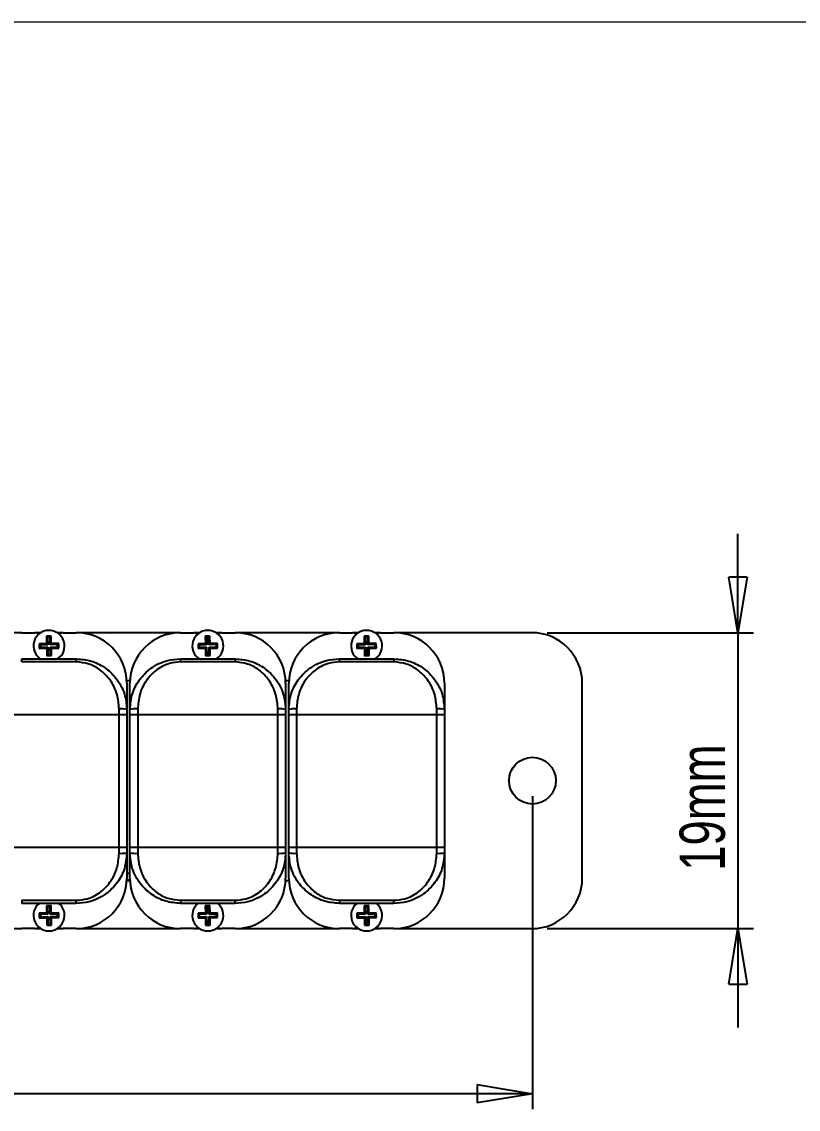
# Model space of a CAD drawing. Header units: millimetres. Extents: x 5 to 292, y 4 to 204.
# Drawn here: x 105.5 to 155.4, y 134.7 to 204.5 of the extents above; entities that cross this region are included whole.
import ezdxf

# ---------------------------------------------------------------- set-up
doc = ezdxf.new("R2010")
doc.units = ezdxf.units.MM
doc.layers.add('LAYER_1', color=179, linetype='Continuous')
doc.styles.add('SLDTEXTSTYLE0', font='TXT', dxfattribs={"width": 0.75})
doc.dimstyles.new('SLDDIMSTYLE0', dxfattribs={"dimtxt": 2.910417, "dimasz": 3.556, "dimexe": 0, "dimexo": 0.0625, "dimgap": 0.727604, "dimtad": 1, "dimrnd": 1e-09, "dimzin": 12, "dimdsep": 46, "dimtxsty": 'SLDTEXTSTYLE0', "dimblk1": 'CLOSED', "dimblk2": 'CLOSED', "dimsah": 1, "dimcen": 0.09, "dimadec": 0, "dimazin": 3, "dimtfac": 1, "dimtmove": 0, "dimatfit": 0, "dimldrblk": 'CLOSED', "dimfxl": 1, "dimfrac": 2, "dimtolj": 1, "dimtzin": 12, "dimarcsym": 0})
doc.dimstyles.new('SLDDIMSTYLE1', dxfattribs={"dimtxt": 2.910417, "dimasz": 3.556, "dimexe": 0, "dimexo": 0.0625, "dimgap": 0.727604, "dimtad": 1, "dimrnd": 1e-09, "dimzin": 4, "dimdsep": 46, "dimtxsty": 'SLDTEXTSTYLE0', "dimblk1": 'CLOSED', "dimblk2": 'CLOSED', "dimsah": 1, "dimcen": 0.09, "dimadec": 0, "dimazin": 1, "dimtfac": 1, "dimtofl": 0, "dimtmove": 0, "dimatfit": 3, "dimldrblk": 'CLOSED', "dimfxl": 1, "dimfrac": 2, "dimtolj": 1, "dimtzin": 12, "dimarcsym": 0})

# ---------------------------------------------------------------- blocks, each defined once
blk = doc.blocks.new('_CLOSED')
at = {"color": 0, "linetype": 'ByBlock', "lineweight": -2}
for p, q in [((-1, 0.166667), (0, 0)), ((-1, 0.166667), (-1, -0.166667)), ((0, 0), (-1, -0.166667)), ((0, 0), (-1, 0))]:
    blk.add_line(p, q, dxfattribs=at)
blk = doc.blocks.new('_D_5')
at = {"layer": 'LAYER_1'}
for p, q in [((151.539, 165.26), (151.539, 171.61)), ((139.289, 165.26), (152.539, 165.26)), ((151.539, 165.26), (151.539, 146.26)), ((139.289, 146.26), (152.539, 146.26)), ((151.539, 146.26), (151.539, 139.91))]:
    blk.add_line(p, q, dxfattribs=at)
at = {"layer": 'LAYER_1', "xscale": 3.556, "yscale": 3.556}
for p, rotation in [((151.539, 165.26, -119.861), 270), ((151.539, 146.26, -119.861), 90)]:
    blk.add_blockref('_CLOSED', p, dxfattribs=dict(at, rotation=rotation))
at = {"layer": 'LAYER_1', "insert": (147.787, 149.972), "char_height": 2.9104, "attachment_point": 1, "rotation": 90, "style": 'SLDTEXTSTYLE0'}
blk.add_mtext('19mm', dxfattribs=at)
blk = doc.blocks.new('_D_6')
at = {"layer": 'LAYER_1'}
for p, q in [((55.839, 154.76), (55.839, 134.666)), ((138.339, 154.76), (138.339, 134.666)), ((138.339, 135.666), (55.839, 135.666))]:
    blk.add_line(p, q, dxfattribs=at)
at = {"layer": 'LAYER_1', "xscale": 3.556, "yscale": 3.556, "rotation": 180}
blk.add_blockref('_CLOSED', (55.839, 135.666, -119.861), dxfattribs=at)
at = {"layer": 'LAYER_1', "xscale": 3.556, "yscale": 3.556}
blk.add_blockref('_CLOSED', (138.339, 135.666, -119.861), dxfattribs=at)
at = {"layer": 'LAYER_1', "insert": (88.614, 139.417), "char_height": 2.9104, "attachment_point": 1, "style": 'SLDTEXTSTYLE0'}
blk.add_mtext('82.50mm', dxfattribs=at)

msp = doc.modelspace()

# ---------------------------------------------------------------- linework, layer by layer
at = {"color": 7, "linetype": 'Continuous', "lineweight": 18}
msp.add_line((4.92, 204.48), (291.92, 204.48), dxfattribs=at)
at = {"color": 7, "linetype": 'Continuous', "lineweight": 25}
for p, q in [((105.539, 165.26), (98.839, 165.26)), ((105.539, 165.26), (106.389, 165.26)), ((106.689, 165.26), (106.389, 165.26)), ((106.689, 165.21), (106.689, 165.26)), ((106.762, 165.26), (106.689, 165.26)), ((107.428, 165.038), (107.128, 165.033)), ((107.128, 165.033), (107.137, 164.558)), ((107.202, 164.961), (107.128, 165.033)), ((107.357, 164.964), (107.202, 164.961)), ((107.202, 164.961), (107.211, 164.486)), ((107.357, 164.964), (107.428, 165.038)), ((107.365, 164.489), (107.357, 164.964)), ((107.436, 164.563), (107.428, 165.038)), ((107.889, 165.26), (107.816, 165.26)), ((107.889, 165.26), (107.889, 165.21)), ((108.189, 165.26), (107.889, 165.26)), ((108.189, 165.26), (109.039, 165.26)), ((115.739, 165.26), (109.039, 165.26)), ((115.739, 165.26), (116.589, 165.26)), ((116.889, 165.26), (116.589, 165.26)), ((116.889, 165.21), (116.889, 165.26)), ((116.962, 165.26), (116.889, 165.26)), ((117.628, 165.038), (117.328, 165.033)), ((117.402, 164.961), (117.328, 165.033)), ((117.328, 165.033), (117.337, 164.558)), ((117.557, 164.964), (117.402, 164.961)), ((117.402, 164.961), (117.411, 164.486)), ((117.557, 164.964), (117.628, 165.038)), ((117.565, 164.489), (117.557, 164.964)), ((117.636, 164.563), (117.628, 165.038)), ((118.089, 165.26), (118.016, 165.26)), ((118.089, 165.26), (118.089, 165.21)), ((118.389, 165.26), (118.089, 165.26)), ((118.389, 165.26), (119.239, 165.26)), ((125.939, 165.26), (119.239, 165.26)), ((125.939, 165.26), (126.789, 165.26)), ((127.089, 165.26), (126.789, 165.26)), ((127.089, 165.21), (127.089, 165.26)), ((127.162, 165.26), (127.089, 165.26)), ((127.828, 165.038), (127.528, 165.033)), ((127.602, 164.961), (127.528, 165.033)), ((127.528, 165.033), (127.537, 164.558)), ((127.757, 164.964), (127.602, 164.961)), ((127.602, 164.961), (127.611, 164.486)), ((127.757, 164.964), (127.828, 165.038)), ((127.765, 164.489), (127.757, 164.964)), ((127.836, 164.563), (127.828, 165.038)), ((128.289, 165.26), (128.216, 165.26)), ((128.289, 165.26), (128.289, 165.21)), ((128.589, 165.26), (128.289, 165.26)), ((128.589, 165.26), (129.439, 165.26)), ((138.289, 165.26), (129.439, 165.26)), ((107.137, 164.558), (106.662, 164.55)), ((106.662, 164.55), (106.667, 164.25)), ((106.736, 164.478), (106.662, 164.55)), ((106.697, 164.281), (106.667, 164.25)), ((106.667, 164.25), (107.142, 164.258)), ((106.689, 164.41), (106.702, 164.286)), ((106.738, 164.324), (106.702, 164.286)), ((107.211, 164.486), (106.736, 164.478)), ((106.736, 164.478), (106.738, 164.324)), ((106.738, 164.324), (107.213, 164.332)), ((107.211, 164.486), (107.137, 164.558)), ((107.213, 164.332), (107.142, 164.258)), ((107.142, 164.258), (107.15, 163.783)), ((107.213, 164.332), (107.221, 163.857)), ((107.365, 164.489), (107.436, 164.563)), ((107.84, 164.497), (107.365, 164.489)), ((107.368, 164.335), (107.843, 164.343)), ((107.368, 164.335), (107.442, 164.263)), ((107.376, 163.86), (107.368, 164.335)), ((107.911, 164.571), (107.436, 164.563)), ((107.442, 164.263), (107.917, 164.271)), ((107.45, 163.788), (107.442, 164.263)), ((107.84, 164.497), (107.911, 164.571)), ((107.843, 164.343), (107.84, 164.497)), ((107.843, 164.343), (107.88, 164.307)), ((107.88, 164.307), (107.889, 164.41)), ((107.885, 164.302), (107.917, 164.271)), ((107.917, 164.271), (107.911, 164.571)), ((117.337, 164.558), (116.862, 164.55)), ((116.936, 164.478), (116.862, 164.55)), ((116.862, 164.55), (116.867, 164.25)), ((116.897, 164.281), (116.867, 164.25)), ((116.867, 164.25), (117.342, 164.258)), ((116.889, 164.41), (116.902, 164.286)), ((116.938, 164.324), (116.902, 164.286)), ((117.411, 164.486), (116.936, 164.478)), ((116.936, 164.478), (116.938, 164.324)), ((116.938, 164.324), (117.413, 164.332)), ((117.411, 164.486), (117.337, 164.558)), ((117.413, 164.332), (117.342, 164.258)), ((117.342, 164.258), (117.35, 163.783)), ((117.413, 164.332), (117.421, 163.857)), ((117.565, 164.489), (117.636, 164.563)), ((118.04, 164.497), (117.565, 164.489)), ((117.568, 164.335), (118.043, 164.343)), ((117.568, 164.335), (117.642, 164.263)), ((117.576, 163.86), (117.568, 164.335)), ((118.111, 164.571), (117.636, 164.563)), ((117.642, 164.263), (118.117, 164.271)), ((117.65, 163.788), (117.642, 164.263)), ((118.04, 164.497), (118.111, 164.571)), ((118.043, 164.343), (118.04, 164.497)), ((118.043, 164.343), (118.08, 164.307)), ((118.08, 164.307), (118.089, 164.41)), ((118.085, 164.302), (118.117, 164.271)), ((118.117, 164.271), (118.111, 164.571)), ((127.537, 164.558), (127.062, 164.55)), ((127.136, 164.478), (127.062, 164.55)), ((127.062, 164.55), (127.067, 164.25)), ((127.097, 164.281), (127.067, 164.25)), ((127.067, 164.25), (127.542, 164.258)), ((127.089, 164.41), (127.102, 164.286)), ((127.138, 164.324), (127.102, 164.286)), ((127.611, 164.486), (127.136, 164.478)), ((127.136, 164.478), (127.138, 164.324)), ((127.138, 164.324), (127.613, 164.332)), ((127.611, 164.486), (127.537, 164.558)), ((127.613, 164.332), (127.542, 164.258)), ((127.542, 164.258), (127.55, 163.783)), ((127.613, 164.332), (127.621, 163.857)), ((127.765, 164.489), (127.836, 164.563)), ((128.24, 164.497), (127.765, 164.489)), ((127.768, 164.335), (128.243, 164.343)), ((127.776, 163.86), (127.768, 164.335)), ((127.768, 164.335), (127.842, 164.263)), ((128.311, 164.571), (127.836, 164.563)), ((127.842, 164.263), (128.317, 164.271)), ((127.85, 163.788), (127.842, 164.263)), ((128.24, 164.497), (128.311, 164.571)), ((128.243, 164.343), (128.24, 164.497)), ((128.243, 164.343), (128.28, 164.307)), ((128.28, 164.307), (128.289, 164.41)), ((128.285, 164.302), (128.317, 164.271)), ((128.317, 164.271), (128.311, 164.571)), ((105.539, 163.38), (105.539, 163.58)), ((105.539, 163.58), (109.039, 163.58)), ((109.039, 163.38), (105.539, 163.38)), ((107.181, 163.815), (107.15, 163.783)), ((107.15, 163.783), (107.45, 163.788)), ((107.221, 163.857), (107.185, 163.819)), ((107.221, 163.857), (107.376, 163.86)), ((107.376, 163.86), (107.413, 163.823)), ((107.418, 163.819), (107.45, 163.788)), ((109.039, 163.58), (109.039, 163.38)), ((115.739, 163.38), (115.739, 163.58)), ((115.739, 163.58), (119.239, 163.58)), ((119.239, 163.38), (115.739, 163.38)), ((117.381, 163.815), (117.35, 163.783)), ((117.35, 163.783), (117.65, 163.788)), ((117.421, 163.857), (117.385, 163.819)), ((117.421, 163.857), (117.576, 163.86)), ((117.576, 163.86), (117.613, 163.823)), ((117.618, 163.819), (117.65, 163.788)), ((119.239, 163.58), (119.239, 163.38)), ((125.939, 163.38), (125.939, 163.58)), ((125.939, 163.58), (129.439, 163.58)), ((129.439, 163.38), (125.939, 163.38)), ((127.581, 163.815), (127.55, 163.783)), ((127.55, 163.783), (127.85, 163.788)), ((127.621, 163.857), (127.585, 163.819)), ((127.621, 163.857), (127.776, 163.86)), ((127.776, 163.86), (127.813, 163.823)), ((127.818, 163.819), (127.85, 163.788)), ((129.439, 163.58), (129.439, 163.38)), ((112.493, 162.16), (112.286, 162.16)), ((112.289, 162.01), (112.289, 160.33)), ((112.489, 160.33), (112.489, 162.01)), ((122.693, 162.16), (122.486, 162.16)), ((122.489, 162.01), (122.489, 160.33)), ((122.689, 160.33), (122.689, 162.01)), ((132.689, 162.01), (132.689, 160.33)), ((141.539, 149.51), (141.539, 162.01)), ((111.789, 159.98), (102.789, 159.98)), ((111.789, 159.98), (111.789, 160.364)), ((111.789, 151.48), (111.789, 159.98)), ((112.289, 159.98), (111.789, 159.98)), ((112.289, 160.33), (112.289, 159.98)), ((112.289, 159.98), (112.289, 151.48)), ((112.489, 159.98), (112.489, 160.33)), ((112.989, 159.98), (112.489, 159.98)), ((112.489, 151.48), (112.489, 159.98)), ((112.989, 160.364), (112.989, 159.98)), ((121.989, 159.98), (112.989, 159.98)), ((112.989, 159.98), (112.989, 151.48)), ((121.989, 159.98), (121.989, 160.364)), ((122.489, 159.98), (121.989, 159.98)), ((121.989, 151.48), (121.989, 159.98)), ((122.489, 160.33), (122.489, 159.98)), ((122.489, 159.98), (122.489, 151.48)), ((122.689, 159.98), (122.689, 160.33)), ((123.189, 159.98), (122.689, 159.98)), ((122.689, 151.48), (122.689, 159.98)), ((123.189, 160.364), (123.189, 159.98)), ((123.189, 159.98), (123.189, 151.48)), ((132.189, 159.98), (123.189, 159.98)), ((132.189, 159.98), (132.189, 160.364)), ((132.189, 151.48), (132.189, 159.98)), ((132.689, 159.98), (132.189, 159.98)), ((132.689, 160.33), (132.689, 159.98)), ((132.689, 159.98), (132.689, 151.48)), ((111.789, 151.48), (102.789, 151.48)), ((112.289, 151.48), (111.789, 151.48)), ((111.789, 151.096), (111.789, 151.48)), ((112.289, 151.48), (112.289, 151.13)), ((112.289, 151.13), (112.289, 149.51)), ((112.989, 151.48), (112.489, 151.48)), ((112.489, 151.13), (112.489, 151.48)), ((112.489, 149.51), (112.489, 151.13)), ((112.989, 151.48), (112.989, 151.096)), ((121.989, 151.48), (112.989, 151.48)), ((121.989, 151.096), (121.989, 151.48)), ((122.489, 151.48), (121.989, 151.48)), ((122.489, 151.48), (122.489, 151.13)), ((122.489, 151.13), (122.489, 149.51)), ((122.689, 151.13), (122.689, 151.48)), ((123.189, 151.48), (122.689, 151.48)), ((122.689, 149.51), (122.689, 151.13)), ((123.189, 151.48), (123.189, 151.096)), ((132.189, 151.48), (123.189, 151.48)), ((132.189, 151.096), (132.189, 151.48)), ((132.689, 151.48), (132.189, 151.48)), ((132.689, 151.48), (132.689, 151.13)), ((132.689, 151.13), (132.689, 149.51)), ((112.286, 149.36), (112.493, 149.36)), ((122.486, 149.36), (122.693, 149.36)), ((105.539, 148.08), (105.539, 147.88)), ((105.539, 148.08), (109.039, 148.08)), ((109.039, 147.88), (109.039, 148.08)), ((115.739, 148.08), (119.239, 148.08)), ((115.739, 148.08), (115.739, 147.88)), ((119.239, 147.88), (119.239, 148.08)), ((125.939, 148.08), (125.939, 147.88)), ((125.939, 148.08), (129.439, 148.08)), ((129.439, 147.88), (129.439, 148.08)), ((109.039, 147.88), (105.539, 147.88)), ((107.428, 147.738), (107.128, 147.733)), ((107.128, 147.733), (107.137, 147.258)), ((107.16, 147.702), (107.128, 147.733)), ((107.202, 147.661), (107.165, 147.697)), ((107.357, 147.664), (107.202, 147.661)), ((107.202, 147.661), (107.211, 147.186)), ((107.357, 147.664), (107.393, 147.701)), ((107.365, 147.189), (107.357, 147.664)), ((107.398, 147.706), (107.428, 147.738)), ((107.436, 147.263), (107.428, 147.738)), ((119.239, 147.88), (115.739, 147.88)), ((117.628, 147.738), (117.328, 147.733)), ((117.36, 147.702), (117.328, 147.733)), ((117.328, 147.733), (117.337, 147.258)), ((117.402, 147.661), (117.365, 147.697)), ((117.557, 147.664), (117.402, 147.661)), ((117.402, 147.661), (117.411, 147.186)), ((117.557, 147.664), (117.593, 147.701)), ((117.565, 147.189), (117.557, 147.664)), ((117.598, 147.706), (117.628, 147.738)), ((117.636, 147.263), (117.628, 147.738)), ((129.439, 147.88), (125.939, 147.88)), ((127.828, 147.738), (127.528, 147.733)), ((127.528, 147.733), (127.537, 147.258)), ((127.56, 147.702), (127.528, 147.733)), ((127.602, 147.661), (127.565, 147.697)), ((127.757, 147.664), (127.602, 147.661)), ((127.602, 147.661), (127.611, 147.186)), ((127.757, 147.664), (127.793, 147.701)), ((127.765, 147.189), (127.757, 147.664)), ((127.798, 147.706), (127.828, 147.738)), ((127.836, 147.263), (127.828, 147.738)), ((107.137, 147.258), (106.662, 147.25)), ((106.693, 147.219), (106.662, 147.25)), ((106.662, 147.25), (106.667, 146.95)), ((106.738, 147.024), (106.667, 146.95)), ((106.667, 146.95), (107.142, 146.958)), ((106.698, 147.214), (106.689, 147.11)), ((106.736, 147.178), (106.698, 147.214)), ((107.211, 147.186), (106.736, 147.178)), ((106.736, 147.178), (106.738, 147.024)), ((106.738, 147.024), (107.213, 147.032)), ((107.211, 147.186), (107.137, 147.258)), ((107.213, 147.032), (107.142, 146.958)), ((107.142, 146.958), (107.15, 146.483)), ((107.213, 147.032), (107.221, 146.557)), ((107.365, 147.189), (107.436, 147.263)), ((107.84, 147.197), (107.365, 147.189)), ((107.368, 147.035), (107.843, 147.043)), ((107.376, 146.56), (107.368, 147.035)), ((107.368, 147.035), (107.442, 146.963)), ((107.911, 147.271), (107.436, 147.263)), ((107.442, 146.963), (107.917, 146.971)), ((107.45, 146.488), (107.442, 146.963)), ((107.84, 147.197), (107.876, 147.235)), ((107.843, 147.043), (107.84, 147.197)), ((107.843, 147.043), (107.917, 146.971)), ((107.889, 147.11), (107.876, 147.235)), ((107.881, 147.239), (107.911, 147.271)), ((107.917, 146.971), (107.911, 147.271)), ((117.337, 147.258), (116.862, 147.25)), ((116.893, 147.219), (116.862, 147.25)), ((116.862, 147.25), (116.867, 146.95)), ((116.938, 147.024), (116.867, 146.95)), ((116.867, 146.95), (117.342, 146.958)), ((116.898, 147.214), (116.889, 147.11)), ((116.936, 147.178), (116.898, 147.214)), ((117.411, 147.186), (116.936, 147.178)), ((116.936, 147.178), (116.938, 147.024)), ((116.938, 147.024), (117.413, 147.032)), ((117.411, 147.186), (117.337, 147.258)), ((117.413, 147.032), (117.342, 146.958)), ((117.342, 146.958), (117.35, 146.483)), ((117.413, 147.032), (117.421, 146.557)), ((117.565, 147.189), (117.636, 147.263)), ((118.04, 147.197), (117.565, 147.189)), ((117.568, 147.035), (118.043, 147.043)), ((117.576, 146.56), (117.568, 147.035)), ((117.568, 147.035), (117.642, 146.963)), ((118.111, 147.271), (117.636, 147.263)), ((117.642, 146.963), (118.117, 146.971)), ((117.65, 146.488), (117.642, 146.963)), ((118.04, 147.197), (118.076, 147.235)), ((118.043, 147.043), (118.04, 147.197)), ((118.043, 147.043), (118.117, 146.971)), ((118.089, 147.11), (118.076, 147.235)), ((118.081, 147.239), (118.111, 147.271)), ((118.117, 146.971), (118.111, 147.271)), ((127.537, 147.258), (127.062, 147.25)), ((127.093, 147.219), (127.062, 147.25)), ((127.062, 147.25), (127.067, 146.95)), ((127.138, 147.024), (127.067, 146.95)), ((127.067, 146.95), (127.542, 146.958)), ((127.098, 147.214), (127.089, 147.11)), ((127.136, 147.178), (127.098, 147.214)), ((127.611, 147.186), (127.136, 147.178)), ((127.136, 147.178), (127.138, 147.024)), ((127.138, 147.024), (127.613, 147.032)), ((127.611, 147.186), (127.537, 147.258)), ((127.613, 147.032), (127.542, 146.958)), ((127.542, 146.958), (127.55, 146.483)), ((127.613, 147.032), (127.621, 146.557)), ((127.765, 147.189), (127.836, 147.263)), ((128.24, 147.197), (127.765, 147.189)), ((127.768, 147.035), (128.243, 147.043)), ((127.776, 146.56), (127.768, 147.035)), ((127.768, 147.035), (127.842, 146.963)), ((128.311, 147.271), (127.836, 147.263)), ((127.842, 146.963), (128.317, 146.971)), ((127.85, 146.488), (127.842, 146.963)), ((128.24, 147.197), (128.276, 147.235)), ((128.243, 147.043), (128.24, 147.197)), ((128.243, 147.043), (128.317, 146.971)), ((128.289, 147.11), (128.276, 147.235)), ((128.281, 147.239), (128.311, 147.271)), ((128.317, 146.971), (128.311, 147.271)), ((98.839, 146.26), (105.539, 146.26)), ((106.389, 146.26), (105.539, 146.26)), ((106.389, 146.26), (106.689, 146.26)), ((106.689, 146.26), (106.689, 146.31)), ((106.689, 146.26), (106.762, 146.26)), ((107.221, 146.557), (107.15, 146.483)), ((107.15, 146.483), (107.45, 146.488)), ((107.221, 146.557), (107.376, 146.56)), ((107.376, 146.56), (107.45, 146.488)), ((107.816, 146.26), (107.889, 146.26)), ((107.889, 146.31), (107.889, 146.26)), ((107.889, 146.26), (108.189, 146.26)), ((109.039, 146.26), (108.189, 146.26)), ((109.039, 146.26), (115.739, 146.26)), ((116.589, 146.26), (115.739, 146.26)), ((116.589, 146.26), (116.889, 146.26)), ((116.889, 146.26), (116.889, 146.31)), ((116.889, 146.26), (116.962, 146.26)), ((117.421, 146.557), (117.35, 146.483)), ((117.35, 146.483), (117.65, 146.488)), ((117.421, 146.557), (117.576, 146.56)), ((117.576, 146.56), (117.65, 146.488)), ((118.016, 146.26), (118.089, 146.26)), ((118.089, 146.31), (118.089, 146.26)), ((118.089, 146.26), (118.389, 146.26)), ((119.239, 146.26), (118.389, 146.26)), ((119.239, 146.26), (125.939, 146.26)), ((126.789, 146.26), (125.939, 146.26)), ((126.789, 146.26), (127.089, 146.26)), ((127.089, 146.26), (127.089, 146.31)), ((127.089, 146.26), (127.162, 146.26)), ((127.621, 146.557), (127.55, 146.483)), ((127.55, 146.483), (127.85, 146.488)), ((127.621, 146.557), (127.776, 146.56)), ((127.776, 146.56), (127.85, 146.488)), ((128.216, 146.26), (128.289, 146.26)), ((128.289, 146.31), (128.289, 146.26)), ((128.289, 146.26), (128.589, 146.26)), ((129.439, 146.26), (128.589, 146.26)), ((129.439, 146.26), (138.289, 146.26))]:
    msp.add_line(p, q, dxfattribs=at)
at = {"color": 7, "linetype": 'Continuous', "lineweight": 25, "flags": 128}
for points in [[(107.185, 163.819), (107.289, 163.81), (107.413, 163.823)], [(117.385, 163.819), (117.489, 163.81), (117.613, 163.823)], [(127.585, 163.819), (127.689, 163.81), (127.813, 163.823)], [(107.393, 147.701), (107.289, 147.71), (107.165, 147.697)], [(117.593, 147.701), (117.489, 147.71), (117.365, 147.697)], [(127.793, 147.701), (127.689, 147.71), (127.565, 147.697)]]:
    msp.add_lwpolyline(points, dxfattribs=at)
at = {"color": 7, "linetype": 'Continuous', "lineweight": 25}
msp.add_circle((138.339, 155.76), 1.5, dxfattribs=at)
for centre, radius, start, end in [((107.289, 164.41), 1, 90.99339, 236.13192), ((106.389, 164.96), 0.3, 39.90868, 90), ((107.289, 164.41), 1, 303.86808, 90.99339), ((108.189, 164.96), 0.3, 90, 140.09132), ((109.039, 162.01), 3.25, 0, 90), ((115.739, 162.01), 3.25, 90, 180), ((117.489, 164.41), 1, 90.99339, 236.13192), ((116.589, 164.96), 0.3, 39.90868, 90), ((117.489, 164.41), 1, 303.86808, 90.99339), ((118.389, 164.96), 0.3, 90, 140.09132), ((119.239, 162.01), 3.25, 0, 90), ((125.939, 162.01), 3.25, 90, 180), ((127.689, 164.41), 1, 90.99339, 236.13192), ((126.789, 164.96), 0.3, 39.90868, 90), ((127.689, 164.41), 1, 303.86808, 90.99339), ((128.589, 164.96), 0.3, 90, 140.09132), ((129.439, 162.01), 3.25, 0, 90), ((138.289, 162.01), 3.25, 0, 90), ((111.913, 158.493), 1.875, 78.4451, 93.80425), ((112.865, 158.493), 1.875, 86.19584, 101.55482), ((122.113, 158.493), 1.875, 78.44518, 93.80416), ((123.065, 158.493), 1.875, 86.19575, 101.5549), ((132.313, 158.493), 1.875, 78.44489, 93.8044), ((111.913, 152.967), 1.875, 266.19663, 281.55573), ((112.865, 152.967), 1.875, 258.44436, 273.80329), ((122.113, 152.967), 1.875, 266.19671, 281.55564), ((123.065, 152.967), 1.875, 258.44427, 273.80337), ((132.313, 152.967), 1.875, 266.19648, 281.55594), ((109.039, 149.51), 3.25, 270, 0), ((112.422, 149.594), 0.2, 228.23424, 290.20895), ((112.422, 149.594), 0.2, 70.29498, 131.51547), ((115.739, 149.51), 3.25, 180, 270), ((119.239, 149.51), 3.25, 270, 0), ((125.939, 149.51), 3.25, 180, 270), ((129.439, 149.51), 3.25, 270, 0), ((138.289, 149.51), 3.25, 270, 0), ((107.289, 147.11), 1, 129.6751, 50.3249), ((117.489, 147.11), 1, 129.6751, 50.3249), ((127.689, 147.11), 1, 129.6751, 50.3249), ((106.389, 146.56), 0.3, 270, 320.09132), ((108.189, 146.56), 0.3, 219.90868, 270), ((116.589, 146.56), 0.3, 270, 320.09132), ((118.389, 146.56), 0.3, 219.90868, 270), ((126.789, 146.56), 0.3, 270, 320.09132), ((128.589, 146.56), 0.3, 219.90868, 270)]:
    msp.add_arc(centre, radius, start, end, dxfattribs=at)
for points, knots in [([(109.039, 163.58), (109.364, 163.551), (110.009, 163.494), (110.896, 163.053), (111.659, 162.352), (112.191, 161.399), (112.258, 160.664), (112.289, 160.33)], [0, 0, 0, 0, 0.186632, 0.370743, 0.57566, 0.807229, 1, 1, 1, 1]), ([(111.789, 160.364), (111.763, 160.674), (111.706, 161.353), (111.261, 162.232), (110.621, 162.883), (109.872, 163.297), (109.315, 163.353), (109.039, 163.38)], [0, 0, 0, 0, 0.199508, 0.437452, 0.643632, 0.823204, 1, 1, 1, 1]), ([(112.489, 160.33), (112.521, 160.674), (112.585, 161.358), (113.077, 162.281), (113.833, 163.038), (114.775, 163.505), (115.459, 163.558), (115.739, 163.58)], [0, 0, 0, 0, 0.198494, 0.394824, 0.606621, 0.838824, 1, 1, 1, 1]), ([(115.739, 163.38), (115.501, 163.359), (114.91, 163.308), (114.112, 162.865), (113.482, 162.167), (113.07, 161.315), (113.016, 160.683), (112.989, 160.364)], [0, 0, 0, 0, 0.152495, 0.378859, 0.592676, 0.794571, 1, 1, 1, 1]), ([(119.239, 163.58), (119.564, 163.551), (120.209, 163.494), (121.096, 163.053), (121.859, 162.352), (122.391, 161.399), (122.458, 160.664), (122.489, 160.33)], [0, 0, 0, 0, 0.186632, 0.370743, 0.57566, 0.807229, 1, 1, 1, 1]), ([(121.989, 160.364), (121.963, 160.674), (121.906, 161.353), (121.461, 162.232), (120.821, 162.883), (120.072, 163.297), (119.515, 163.353), (119.239, 163.38)], [0, 0, 0, 0, 0.199508, 0.437452, 0.643632, 0.823204, 1, 1, 1, 1]), ([(122.689, 160.33), (122.721, 160.674), (122.785, 161.358), (123.277, 162.281), (124.033, 163.038), (124.975, 163.505), (125.659, 163.558), (125.939, 163.58)], [0, 0, 0, 0, 0.198494, 0.394823, 0.606621, 0.838824, 1, 1, 1, 1]), ([(125.939, 163.38), (125.701, 163.359), (125.11, 163.308), (124.312, 162.865), (123.682, 162.167), (123.27, 161.315), (123.216, 160.683), (123.189, 160.364)], [0, 0, 0, 0, 0.152496, 0.378859, 0.592677, 0.794571, 1, 1, 1, 1]), ([(129.439, 163.58), (129.764, 163.551), (130.409, 163.494), (131.296, 163.053), (132.059, 162.352), (132.591, 161.399), (132.658, 160.664), (132.689, 160.33)], [0, 0, 0, 0, 0.186632, 0.370743, 0.57566, 0.807229, 1, 1, 1, 1]), ([(132.189, 160.364), (132.163, 160.674), (132.106, 161.353), (131.661, 162.232), (131.021, 162.883), (130.272, 163.297), (129.715, 163.353), (129.439, 163.38)], [0, 0, 0, 0, 0.199508, 0.437451, 0.643632, 0.823204, 1, 1, 1, 1]), ([(112.289, 151.13), (112.257, 150.786), (112.193, 150.102), (111.702, 149.179), (110.946, 148.422), (110.003, 147.955), (109.319, 147.902), (109.039, 147.88)], [0, 0, 0, 0, 0.198496, 0.394824, 0.606622, 0.838824, 1, 1, 1, 1]), ([(109.039, 148.08), (109.277, 148.101), (109.869, 148.152), (110.666, 148.595), (111.296, 149.293), (111.708, 150.145), (111.762, 150.777), (111.789, 151.096)], [0, 0, 0, 0, 0.152496, 0.378859, 0.592676, 0.794571, 1, 1, 1, 1]), ([(115.739, 147.88), (115.414, 147.909), (114.769, 147.966), (113.882, 148.407), (113.12, 149.108), (112.587, 150.061), (112.52, 150.796), (112.489, 151.13)], [0, 0, 0, 0, 0.186631, 0.370743, 0.575659, 0.807228, 1, 1, 1, 1]), ([(112.989, 151.096), (113.015, 150.787), (113.072, 150.108), (113.517, 149.229), (114.157, 148.578), (114.906, 148.163), (115.463, 148.107), (115.739, 148.08)], [0, 0, 0, 0, 0.199508, 0.437452, 0.643632, 0.823205, 1, 1, 1, 1]), ([(122.489, 151.13), (122.457, 150.786), (122.393, 150.102), (121.902, 149.179), (121.146, 148.422), (120.203, 147.955), (119.519, 147.902), (119.239, 147.88)], [0, 0, 0, 0, 0.198496, 0.394825, 0.606622, 0.838824, 1, 1, 1, 1]), ([(119.239, 148.08), (119.477, 148.101), (120.069, 148.152), (120.866, 148.595), (121.496, 149.293), (121.908, 150.145), (121.962, 150.777), (121.989, 151.096)], [0, 0, 0, 0, 0.152495, 0.378859, 0.592676, 0.794571, 1, 1, 1, 1]), ([(125.939, 147.88), (125.614, 147.909), (124.969, 147.966), (124.082, 148.407), (123.32, 149.108), (122.787, 150.061), (122.72, 150.796), (122.689, 151.13)], [0, 0, 0, 0, 0.186632, 0.370743, 0.575659, 0.807228, 1, 1, 1, 1]), ([(123.189, 151.096), (123.215, 150.787), (123.272, 150.108), (123.717, 149.229), (124.357, 148.578), (125.106, 148.163), (125.663, 148.107), (125.939, 148.08)], [0, 0, 0, 0, 0.199508, 0.437451, 0.643632, 0.823204, 1, 1, 1, 1]), ([(132.689, 151.13), (132.657, 150.786), (132.593, 150.102), (132.102, 149.179), (131.346, 148.422), (130.403, 147.955), (129.719, 147.902), (129.439, 147.88)], [0, 0, 0, 0, 0.198495, 0.394824, 0.606622, 0.838824, 1, 1, 1, 1]), ([(129.439, 148.08), (129.677, 148.101), (130.269, 148.152), (131.066, 148.595), (131.696, 149.293), (132.108, 150.145), (132.162, 150.777), (132.189, 151.096)], [0, 0, 0, 0, 0.152496, 0.37886, 0.592677, 0.794571, 1, 1, 1, 1])]:
    msp.add_open_spline(points, degree=3, knots=knots, dxfattribs=at)

# ---------------------------------------------------------------- dimensions: what is measured, and where the dimension line sits
at = {"layer": 'LAYER_1'}
dim = msp.add_linear_dim(base=(151.539, 146.26), p1=(138.289, 165.26), p2=(138.289, 146.26), angle=90, dimstyle='SLDDIMSTYLE0', dxfattribs=at)
dim.commit()
dim.dimension.update_dxf_attribs({"geometry": '_D_5', "text_midpoint": (151.539, 155.76), "dimtype": 160})
dim = msp.add_linear_dim(base=(55.839, 135.666), p1=(138.339, 155.76), p2=(55.839, 155.76), dimstyle='SLDDIMSTYLE1', dxfattribs=at)
dim.commit()
dim.dimension.update_dxf_attribs({"geometry": '_D_6', "text_midpoint": (97.089, 135.666), "dimtype": 160})

doc.saveas('drawing.dxf')
